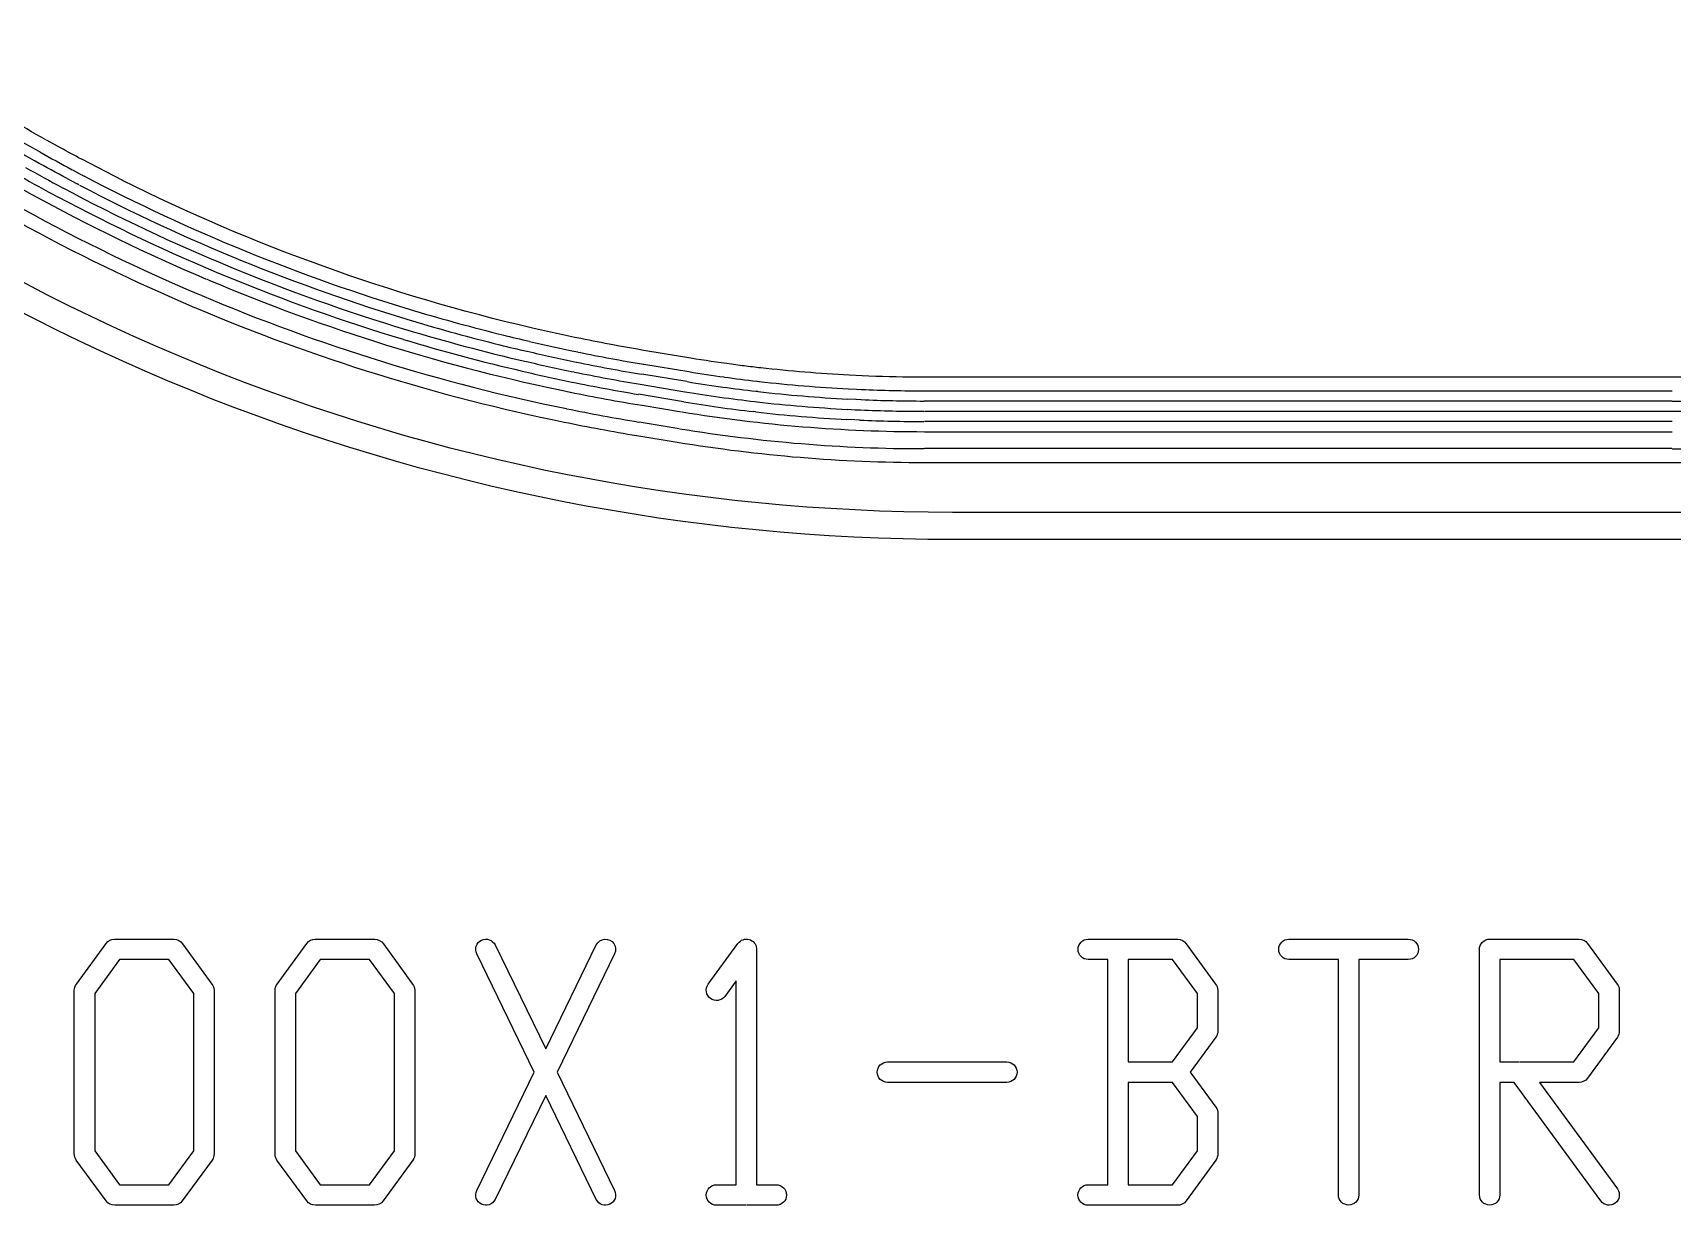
# Model space of a CAD drawing. Header units: millimetres. Extents: x 3175 to 3429, y -23 to 156.
# Drawn here: x 3317.36 to 3329.61, y 79.72 to 88.48 of the extents above; entities that cross this region are included whole.
import ezdxf

# ---------------------------------------------------------------- set-up
doc = ezdxf.new("R2010")
doc.units = ezdxf.units.MM
doc.header["$LTSCALE"] = 23.1
doc.layers.add('gbr-dxf_layer0', color=7, linetype='CONTINUOUS')
doc.layers.add('gbr-outline-dxf_layer1', color=2, linetype='CONTINUOUS')

msp = doc.modelspace()

# ---------------------------------------------------------------- linework, layer by layer
at = {"layer": 'gbr-dxf_layer0'}
for p, q in [((3318.034, 87.378), (3317.728, 87.537)), ((3317.691, 87.353), (3317.621, 87.391)), ((3317.658, 87.457), (3317.726, 87.421)), ((3317.706, 87.345), (3317.694, 87.352)), ((3317.731, 87.419), (3317.741, 87.413)), ((3318.661, 86.64), (3318.675, 86.635)), ((3318.624, 86.518), (3318.615, 86.522)), ((3321.927, 86.005), (3322.263, 85.95)), ((3322.249, 85.875), (3321.913, 85.93)), ((3322.774, 85.878), (3322.79, 85.877)), ((3322.225, 85.724), (3321.887, 85.78)), ((3321.901, 85.855), (3322.235, 85.799)), ((3322.78, 85.801), (3322.768, 85.802)), ((3323.458, 85.821), (3323.516, 85.818)), ((3323.517, 85.818), (3323.551, 85.817)), ((3324.025, 85.806), (3324.087, 85.806)), ((3324.089, 85.806), (3329.611, 85.806)), ((3321.914, 85.698), (3322.21, 85.649)), ((3322.762, 85.649), (3322.748, 85.651)), ((3322.758, 85.726), (3322.772, 85.725)), ((3323.45, 85.668), (3323.507, 85.665)), ((3323.511, 85.742), (3323.453, 85.745)), ((3323.509, 85.665), (3323.544, 85.664)), ((3323.55, 85.74), (3323.513, 85.742)), ((3324.086, 85.73), (3324.023, 85.73)), ((3324.029, 85.653), (3329.609, 85.653)), ((3329.609, 85.73), (3324.087, 85.73)), ((3322.192, 85.523), (3321.892, 85.573)), ((3323.505, 85.589), (3323.445, 85.592)), ((3323.54, 85.588), (3323.508, 85.589)), ((3329.611, 85.577), (3324.024, 85.577)), ((3324.026, 85.501), (3329.611, 85.501)), ((3329.609, 85.374), (3324.024, 85.374)), ((3328.324, 80.792), (3328.469, 80.792))]:
    msp.add_line(p, q, dxfattribs=at)
at = {"layer": 'gbr-dxf_layer0', "linetype": 'Continuous'}
for points in [[(3363.953, 99.375, -0.006517), (3363.953, 99.37), (3363.953, 92.75, -0.014829), (3363.954, 92.74, -0.014825), (3363.953, 92.73), (3363.953, 90.711, -0.414217), (3363.157, 89.915), (3342.04, 89.915, 0.196007), (3340.15, 89.144, -0.196002), (3329.736, 84.898), (3324.235, 84.898, -0.196002), (3313.82, 89.144, 0.196006), (3311.93, 89.915), (3282.564, 89.915)], [(3317.459, 87.682, -0.023507), (3316.352, 88.372), (3316.316, 88.396), (3316.28, 88.422, 0.004032), (3316.274, 88.426)], [(3317.619, 87.392, -0.004849), (3317.38, 87.522, -0.037925), (3317.375, 87.525, -0.023573), (3316.251, 88.225)], [(3317.726, 87.536), (3317.704, 87.548, -0.003175), (3317.55, 87.632), (3317.464, 87.68)], [(3330.176, 85.92), (3330.05, 85.915, -0.007922), (3329.611, 85.908), (3323.966, 85.908, -0.009517), (3323.558, 85.918), (3323.462, 85.923, -0.015429), (3322.801, 85.978), (3322.785, 85.979, -0.002901), (3322.662, 85.994), (3322.582, 86.005, -0.00713), (3322.279, 86.05), (3321.942, 86.106, -0.008774), (3321.458, 86.196, -0.006695), (3321.095, 86.275, -0.058884), (3318.033, 87.378)], [(3318.572, 86.429), (3318.586, 86.423, 0.049612), (3321.331, 85.573, 0.009441), (3321.875, 85.472), (3322.176, 85.423, 0.040793), (3324.024, 85.271), (3329.611, 85.271, 0.110715), (3335.811, 86.662), (3335.818, 86.665)], [(3320.679, 81.6, -1), (3320.816, 81.666), (3321.194, 80.89)], [(3321.194, 80.541), (3320.816, 79.764, -1), (3320.679, 79.831), (3321.109, 80.715), (3320.679, 81.6)], [(3321.194, 80.89), (3321.572, 81.666, -1), (3321.709, 81.6), (3321.279, 80.715), (3321.709, 79.831, -1), (3321.572, 79.764), (3321.194, 80.541)], [(3322.409, 81.372), (3322.631, 81.677, -0.043659), (3322.64, 81.687, -0.68565), (3322.77, 81.63), (3322.77, 79.874), (3322.917, 79.874, -1), (3322.917, 79.721), (3322.696, 79.721)], [(3326.748, 81.557, -1), (3326.748, 81.709), (3327.192, 81.709)], [(3327.196, 81.709), (3327.64, 81.709, -1), (3327.64, 81.557), (3327.27, 81.557), (3327.27, 79.798, -1), (3327.118, 79.798), (3327.118, 81.557), (3326.748, 81.557)], [(3328.172, 79.798), (3328.172, 81.63, -0.44079), (3328.251, 81.709), (3328.915, 81.709, -0.246448), (3328.979, 81.678), (3329.2, 81.374, -0.166637), (3329.216, 81.327), (3329.216, 81.023, -0.165513), (3329.202, 80.976), (3328.979, 80.67, -0.239934), (3328.917, 80.639), (3328.621, 80.639)], [(3322.618, 81.399), (3322.532, 81.282, -1), (3322.409, 81.372)], [(3322.692, 79.721), (3322.471, 79.721, -1), (3322.471, 79.874), (3322.618, 79.874), (3322.618, 81.399)], [(3328.621, 80.639), (3329.202, 79.843, -1), (3329.079, 79.753), (3328.432, 80.639), (3328.324, 80.639), (3328.324, 79.798, -1), (3328.172, 79.798)]]:
    msp.add_lwpolyline(points, format="xyb", dxfattribs=at)
for points in [[(3317.672, 80.105), (3317.672, 81.327, -0.161897), (3317.687, 81.373), (3317.909, 81.678, -0.239742), (3317.971, 81.709), (3318.417, 81.709, -0.253505), (3318.481, 81.675), (3318.7, 81.374, -0.166637), (3318.716, 81.327), (3318.716, 80.106, -0.165513), (3318.702, 80.059), (3318.479, 79.754, -0.249655), (3318.415, 79.722), (3317.974, 79.722, -0.251415), (3317.909, 79.753), (3317.686, 80.059, -0.165513)], [(3319.172, 80.105), (3319.172, 81.327, -0.161897), (3319.187, 81.373), (3319.409, 81.678, -0.239742), (3319.471, 81.709), (3319.917, 81.709, -0.253505), (3319.981, 81.675), (3320.2, 81.374, -0.166637), (3320.216, 81.327), (3320.216, 80.106, -0.165513), (3320.202, 80.059), (3319.979, 79.754, -0.249655), (3319.915, 79.722), (3319.474, 79.722, -0.251415), (3319.409, 79.753), (3319.186, 80.059, -0.165513)], [(3325.248, 79.721, -1), (3325.248, 79.874), (3325.395, 79.874), (3325.395, 81.557), (3325.248, 81.557, -1), (3325.248, 81.709), (3325.917, 81.709, -0.253505), (3325.981, 81.675), (3326.2, 81.374, -0.166637), (3326.216, 81.327), (3326.216, 81.023, -0.165513), (3326.202, 80.976), (3326.011, 80.715), (3326.202, 80.454, -0.170321), (3326.216, 80.406), (3326.216, 80.106, -0.165513), (3326.202, 80.059), (3325.979, 79.753, -0.249655), (3325.915, 79.721)], [(3323.748, 80.639, -1), (3323.748, 80.792), (3324.64, 80.792, -1), (3324.64, 80.639)]]:
    msp.add_lwpolyline(points, format="xyb", close=True, dxfattribs=at)
for points in [[(3317.824, 80.128), (3318.01, 79.874), (3318.378, 79.874), (3318.564, 80.128), (3318.564, 81.302), (3318.378, 81.557), (3318.01, 81.557), (3317.824, 81.302)], [(3319.324, 80.128), (3319.51, 79.874), (3319.878, 79.874), (3320.064, 80.128), (3320.064, 81.302), (3319.878, 81.557), (3319.51, 81.557), (3319.324, 81.302)], [(3325.547, 80.792), (3325.878, 80.792), (3326.064, 81.046), (3326.064, 81.302), (3325.878, 81.557), (3325.547, 81.557)], [(3325.547, 79.874), (3325.878, 79.874), (3326.064, 80.128), (3326.064, 80.385), (3325.878, 80.639), (3325.547, 80.639)]]:
    msp.add_lwpolyline(points, close=True, dxfattribs=at)
msp.add_lwpolyline([(3328.473, 80.792), (3328.878, 80.792), (3329.064, 81.046), (3329.064, 81.302), (3328.878, 81.557), (3328.324, 81.557), (3328.324, 80.792)], dxfattribs=at)
at = {"layer": 'gbr-dxf_layer0'}
for centre, radius, start, end in [((3324.234, 99.796), 13.981, 235.4011, 240.7877), ((3324.236, 99.794), 14.287, 235.3931, 247.0182), ((3324.235, 99.795), 14.516, 235.3888, 247.0337), ((3324.236, 99.794), 14.414, 235.3848, 247.0323), ((3324.255, 99.784), 13.981, 240.7067, 241.8384), ((3324.237, 99.794), 14.134, 240.6451, 241.9208), ((3324.237, 99.794), 14.211, 240.6383, 241.9139), ((3324.228, 99.781), 13.966, 242.3308, 253.2948), ((3324.229, 99.78), 14.194, 241.9257, 253.2071), ((3324.229, 99.78), 14.118, 241.9322, 253.1964), ((3324.228, 99.781), 14.042, 242.342, 253.2884), ((3329.611, 99.795), 14.422, 270.0003, 295.2739), ((3324.235, 99.795), 14.287, 247.1038, 258.4579), ((3324.235, 99.795), 14.414, 247.0957, 258.45), ((3324.234, 99.795), 13.981, 253.2925, 256.0804), ((3324.235, 99.795), 14.134, 253.2006, 256.9263), ((3324.234, 99.795), 14.058, 253.2863, 256.0741), ((3324.235, 99.795), 14.21, 253.2113, 256.9205), ((3324.241, 99.793), 14.058, 256.051, 256.8925), ((3324.242, 99.793), 13.981, 256.0557, 256.8975), ((3324.245, 99.793), 13.982, 256.8881, 258.4051), ((3324.241, 99.794), 14.134, 256.9066, 258.434), ((3324.246, 99.793), 14.058, 256.8811, 258.4145), ((3324.258, 99.944), 14.209, 258.4983, 260.4927), ((3324.258, 99.944), 14.133, 258.4882, 260.4989), ((3324.241, 99.794), 14.211, 256.8995, 258.4272), ((3324.26, 99.944), 14.285, 258.4868, 260.4906), ((3324.017, 96.656), 10.849, 260.7024, 262.1168), ((3324.019, 96.655), 10.849, 262.1133, 263.397), ((3324.021, 96.655), 10.849, 263.4902, 267.0189), ((3324.264, 99.943), 14.438, 258.4714, 260.6265), ((3324.26, 99.944), 14.362, 258.4804, 260.4845), ((3324.022, 96.655), 11.002, 260.6657, 263.3948), ((3324.017, 96.656), 10.925, 260.694, 262.1083), ((3324.019, 96.656), 10.925, 262.1066, 263.411), ((3324.021, 96.655), 10.925, 263.4829, 267.0116), ((3324.028, 96.655), 10.849, 267.4936, 269.9768), ((3324.264, 99.943), 14.565, 258.4638, 260.619), ((3324.024, 96.655), 11.154, 260.6561, 270), ((3324.022, 96.655), 11.078, 260.6784, 263.3867), ((3324.02, 96.655), 11.078, 263.4865, 267.0181), ((3324.02, 96.655), 11.002, 263.4938, 267.0251), ((3324.028, 96.655), 11.002, 267.4884, 269.9786), ((3324.028, 96.655), 10.925, 267.5059, 269.969), ((3329.609, 99.795), 14.066, 270.0085, 271.8244), ((3329.604, 99.795), 14.142, 270.0293, 271.8473), ((3324.024, 96.655), 11.281, 260.6725, 269.9873), ((3324.028, 96.655), 11.078, 267.4808, 269.9519)]:
    msp.add_arc(centre, radius, start, end, dxfattribs=at)
at = {"layer": 'gbr-outline-dxf_layer1', "linetype": 'Continuous'}
msp.add_lwpolyline([(3280.337, 90.711), (3280.337, 102.311, -0.414215), (3281.337, 103.311), (3312.345, 103.311, -0.202312), (3323.161, 98.748, 0.202309), (3324.235, 98.295), (3329.735, 98.295, 0.202214), (3330.809, 98.748, -0.202322), (3341.626, 103.311), (3363.157, 103.311, -0.414215), (3364.157, 102.311), (3364.157, 90.711, -0.414215), (3363.157, 89.711), (3342.04, 89.711, 0.196009), (3340.293, 88.999, -0.196007), (3329.735, 84.695), (3324.235, 84.695, -0.196007), (3313.678, 88.999, 0.196013), (3311.93, 89.711), (3281.337, 89.711, -0.414215)], format="xyb", close=True, dxfattribs=at)

doc.saveas('drawing.dxf')
